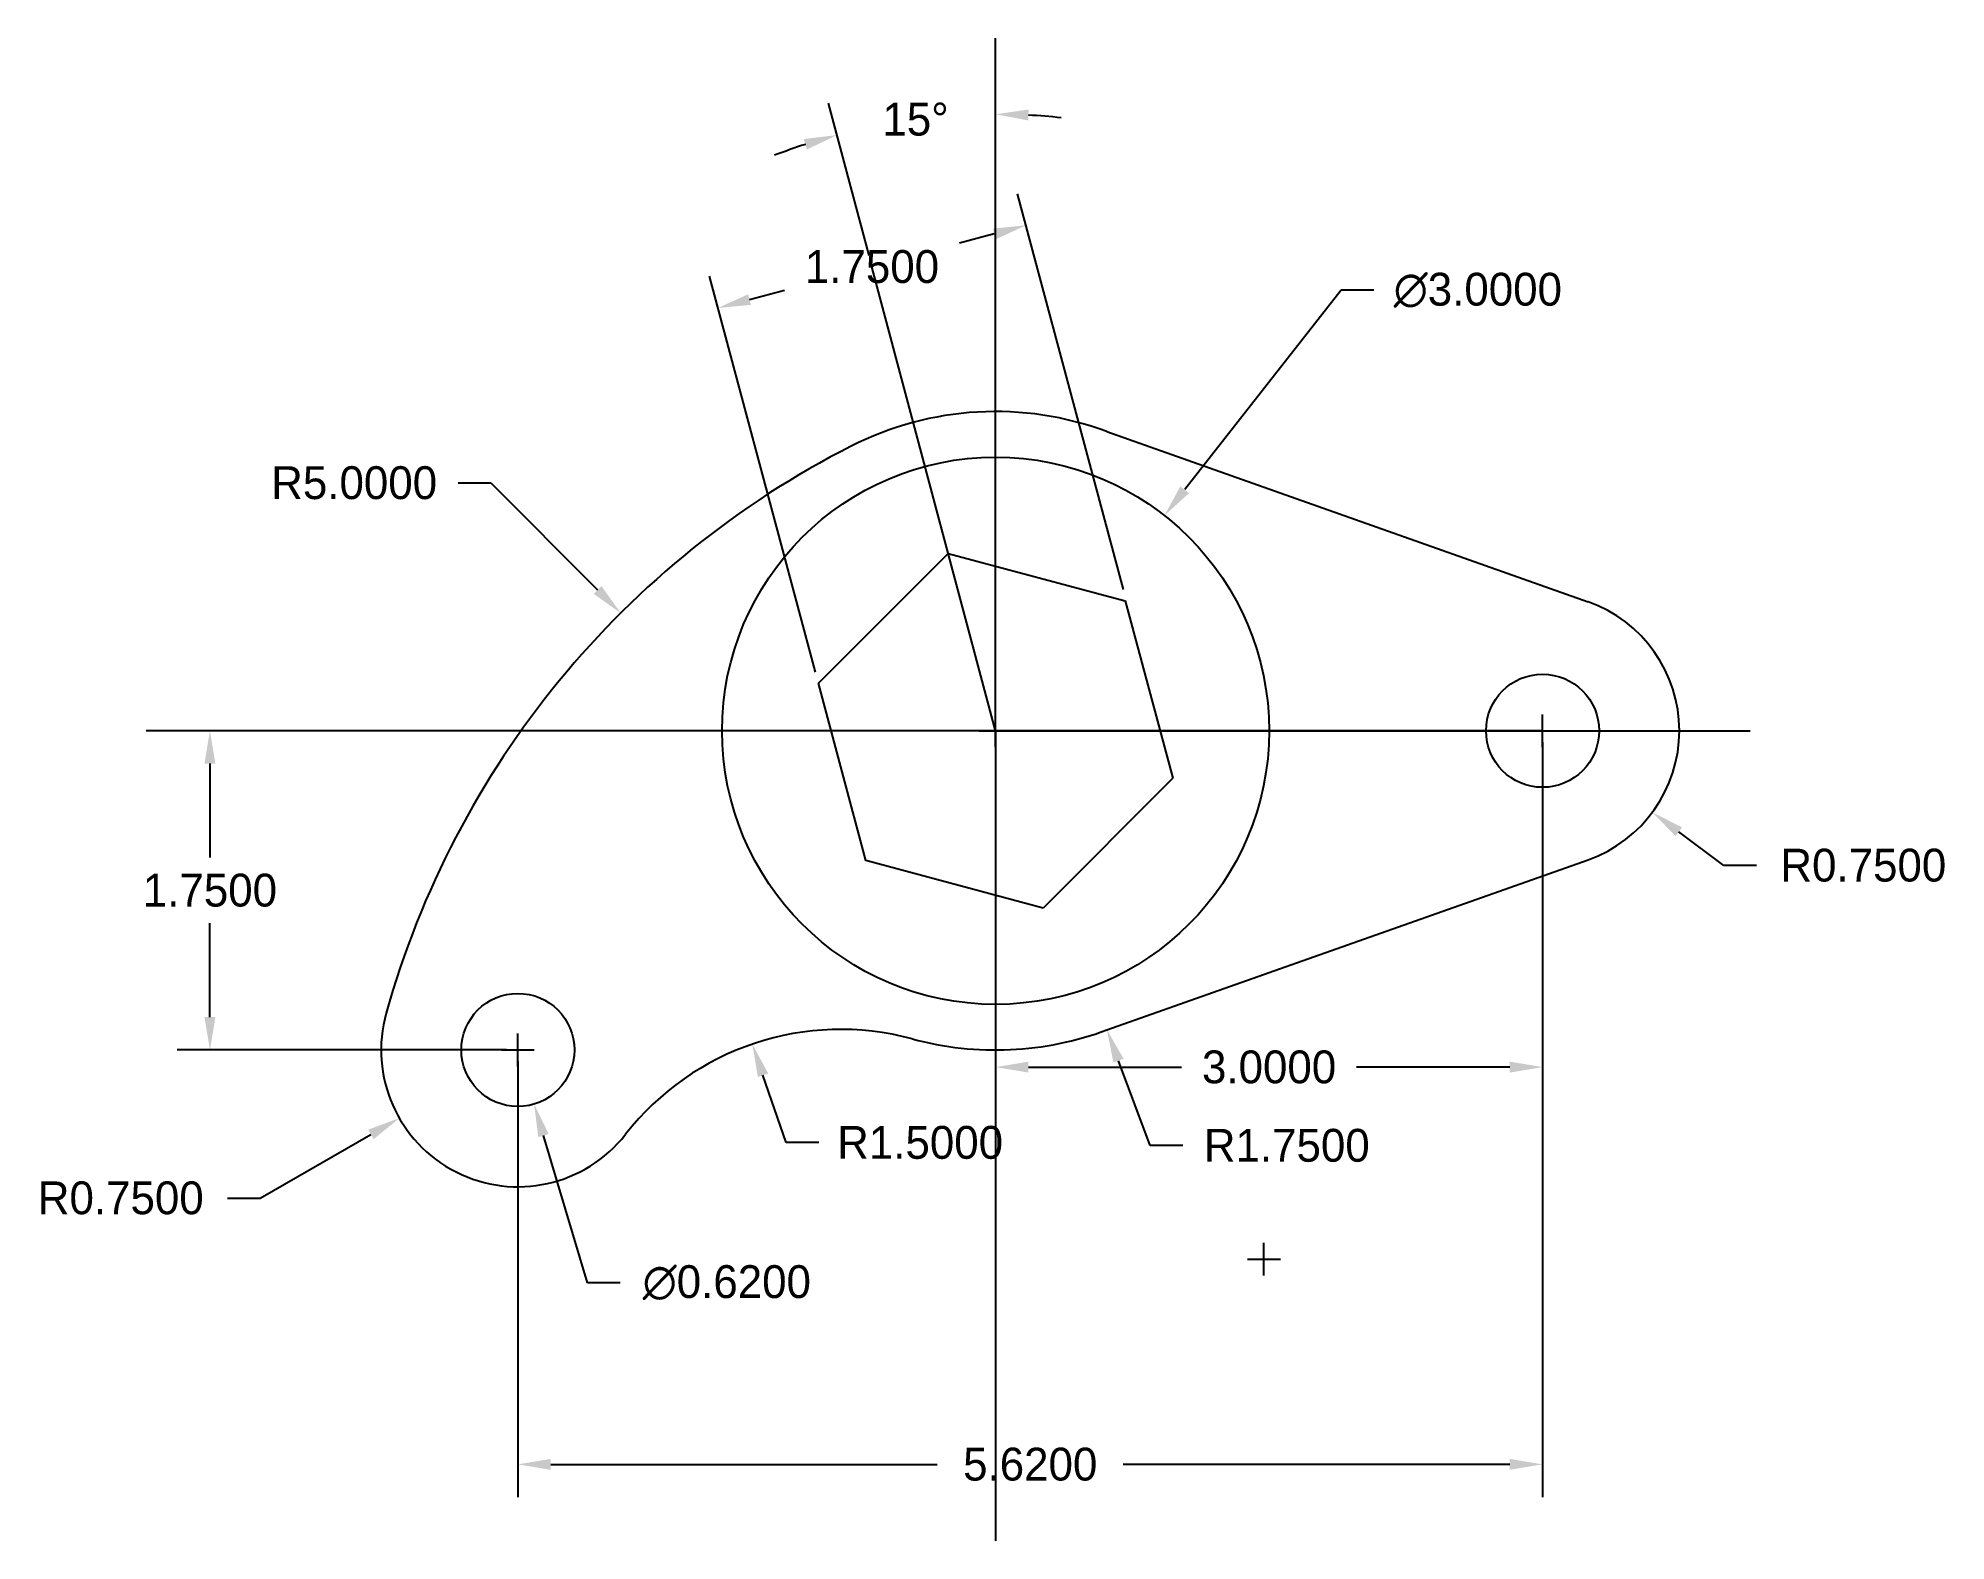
# Model space of a CAD drawing. Header units: inches. Extents: x -5.3 to 5.2, y -4.4 to 3.8.
import ezdxf

# ---------------------------------------------------------------- set-up
doc = ezdxf.new("R2010")
doc.units = ezdxf.units.IN
doc.header["$MEASUREMENT"] = 0
doc.dimstyles.get("Standard").update_dxf_attribs({"dimtxt": 0.18, "dimasz": 0.18, "dimexe": 0.18, "dimexo": 0.0625, "dimgap": 0.09, "dimtad": 0, "dimtih": 1, "dimtoh": 1, "dimdec": 4, "dimzin": 0, "dimdsep": 46, "dimtxsty": 'Standard', "dimcen": 0.09, "dimadec": 0, "dimazin": 0, "dimtfac": 1, "dimtdec": 4, "dimtofl": 0, "dimtmove": 0, "dimatfit": 3, "dimfxl": 1, "dimtolj": 1, "dimtzin": 0, "dimarcsym": 0})

# ---------------------------------------------------------------- blocks, each defined once
blk = doc.blocks.new('*D4')
at = {"color": 0, "lineweight": -2}
for p, q in [((0.702, 0.774), (0.121, 2.944)), ((-0.007, 2.724), (-0.198, 2.673)), ((-0.988, 0.321), (-1.57, 2.492)), ((-1.349, 2.364), (-1.158, 2.416))]:
    blk.add_line(p, q, dxfattribs=at)
at = {"color": 0}
for points in [[(-0.014, 2.753), (0.001, 2.695), (0.167, 2.771)], [(-1.357, 2.393), (-1.342, 2.335), (-1.523, 2.318)]]:
    blk.add_solid(points, dxfattribs=at)
at = {"layer": 'Defpoints', "color": 0}
for p in [(0.167, 2.771), (0.718, 0.713), (-0.972, 0.26)]:
    blk.add_point(p, dxfattribs=at)
at = {"color": 0, "insert": (-0.678, 2.544), "char_height": 0.18, "attachment_point": 5}
blk.add_mtext('\\A1;1.7500', dxfattribs=at)
blk = doc.blocks.new('*D5')
at = {"color": 0, "lineweight": -2}
for p, q in [((-2.948, 1.359), (-2.768, 1.359)), ((-2.768, 1.359), (-2.184, 0.772)), ((1.472, -2.987), (1.472, -2.807)), ((1.382, -2.897), (1.562, -2.897))]:
    blk.add_line(p, q, dxfattribs=at)
at = {"color": 0}
blk.add_solid([(-2.162, 0.794), (-2.205, 0.751), (-2.056, 0.645)], dxfattribs=at)
at = {"layer": 'Defpoints', "color": 0}
for p in [(-2.056, 0.645), (1.472, -2.897)]:
    blk.add_point(p, dxfattribs=at)
at = {"color": 0, "insert": (-3.518, 1.359), "char_height": 0.18, "attachment_point": 5}
blk.add_mtext('\\A1;R5.0000', dxfattribs=at)
blk = doc.blocks.new('*D6')
at = {"color": 0, "lineweight": -2}
for p, q in [((-2.392, 0), (-4.489, 0)), ((-4.309, -0.18), (-4.309, -0.695)), ((-4.309, -1.57), (-4.309, -1.055)), ((-2.683, -1.75), (-4.489, -1.75))]:
    blk.add_line(p, q, dxfattribs=at)
at = {"color": 0}
for points in [[(-4.339, -0.18), (-4.279, -0.18), (-4.309, 0)], [(-4.339, -1.57), (-4.279, -1.57), (-4.309, -1.75)]]:
    blk.add_solid(points, dxfattribs=at)
at = {"layer": 'Defpoints', "color": 0}
for p in [(-2.329, 0), (-4.309, -1.75), (-2.62, -1.75)]:
    blk.add_point(p, dxfattribs=at)
at = {"color": 0, "insert": (-4.309, -0.875), "char_height": 0.18, "attachment_point": 5}
blk.add_mtext('\\A1;1.7500', dxfattribs=at)
blk = doc.blocks.new('*D7')
at = {"color": 0, "lineweight": -2}
for p, q in [((-2.62, -1.84), (-2.62, -1.66)), ((-2.71, -1.75), (-2.53, -1.75)), ((-4.033, -2.562), (-3.426, -2.213)), ((-4.213, -2.562), (-4.033, -2.562))]:
    blk.add_line(p, q, dxfattribs=at)
at = {"color": 0}
blk.add_solid([(-3.441, -2.187), (-3.411, -2.239), (-3.27, -2.124)], dxfattribs=at)
at = {"layer": 'Defpoints', "color": 0}
for p in [(-2.62, -1.75), (-3.27, -2.124)]:
    blk.add_point(p, dxfattribs=at)
at = {"color": 0, "insert": (-4.798, -2.562), "char_height": 0.18, "attachment_point": 5}
blk.add_mtext('\\A1;R0.7500', dxfattribs=at)
blk = doc.blocks.new('*D8')
at = {"color": 0, "lineweight": -2}
blk.add_line((-0.694, 2.605), (-0.917, 3.44), dxfattribs=at)
for start, end in [(83.8975, 86.9488), (107.9732, 111.0244)]:
    blk.add_arc((0, 0), 3.38, start, end, dxfattribs=at)
at = {"color": 0}
for points in [[(0.179, 3.346), (0.181, 3.406), (0, 3.38)], [(-1.052, 3.244), (-1.035, 3.187), (-0.87, 3.266)]]:
    blk.add_solid(points, dxfattribs=at)
at = {"layer": 'Defpoints', "color": 0}
for p in [(0, 3.797), (-0.293, 3.368), (-0.678, 2.544), (0, 0), (0, 0)]:
    blk.add_point(p, dxfattribs=at)
at = {"color": 0, "insert": (-0.439, 3.352), "char_height": 0.18, "attachment_point": 5}
blk.add_mtext('\\A1;15°', dxfattribs=at)
blk = doc.blocks.new('*D9')
at = {"color": 0, "lineweight": -2}
for p, q in [((-2.62, -1.84), (-2.62, -1.66)), ((-2.71, -1.75), (-2.53, -1.75)), ((-2.239, -3.026), (-2.48, -2.219)), ((-2.059, -3.026), (-2.239, -3.026))]:
    blk.add_line(p, q, dxfattribs=at)
at = {"color": 0}
blk.add_solid([(-2.451, -2.211), (-2.508, -2.228), (-2.531, -2.047)], dxfattribs=at)
at = {"layer": 'Defpoints', "color": 0}
for p in [(-2.709, -1.453), (-2.531, -2.047)]:
    blk.add_point(p, dxfattribs=at)
at = {"color": 0, "insert": (-1.474, -3.026), "char_height": 0.18, "attachment_point": 5}
blk.add_mtext('\\A1;∅0.6200', dxfattribs=at)
blk = doc.blocks.new('*D10')
at = {"color": 0, "lineweight": -2}
for p, q in [((3, -0.09), (3, 0.09)), ((2.91, 0), (3.09, 0)), ((3.994, -0.738), (3.747, -0.554)), ((4.174, -0.738), (3.994, -0.738))]:
    blk.add_line(p, q, dxfattribs=at)
at = {"color": 0}
blk.add_solid([(3.765, -0.53), (3.729, -0.578), (3.602, -0.447)], dxfattribs=at)
at = {"layer": 'Defpoints', "color": 0}
for p in [(3, 0), (3.602, -0.447)]:
    blk.add_point(p, dxfattribs=at)
at = {"color": 0, "insert": (4.759, -0.738), "char_height": 0.18, "attachment_point": 5}
blk.add_mtext('\\A1;R0.7500', dxfattribs=at)
blk = doc.blocks.new('*D11')
at = {"color": 0, "lineweight": -2}
for p, q in [((-0.09, 0), (0.09, 0)), ((0, -0.09), (0, 0.09)), ((0.847, -2.274), (0.674, -1.809)), ((1.027, -2.274), (0.847, -2.274))]:
    blk.add_line(p, q, dxfattribs=at)
at = {"color": 0}
blk.add_solid([(0.702, -1.798), (0.646, -1.819), (0.611, -1.64)], dxfattribs=at)
at = {"layer": 'Defpoints', "color": 0}
for p in [(0, 0), (0.611, -1.64)]:
    blk.add_point(p, dxfattribs=at)
at = {"color": 0, "insert": (1.597, -2.274), "char_height": 0.18, "attachment_point": 5}
blk.add_mtext('\\A1;R1.7500', dxfattribs=at)
blk = doc.blocks.new('*D12')
at = {"color": 0, "lineweight": -2}
for p, q in [((1.895, 2.415), (1.037, 1.322)), ((2.075, 2.415), (1.895, 2.415)), ((-0.09, 0), (0.09, 0)), ((0, -0.09), (0, 0.09))]:
    blk.add_line(p, q, dxfattribs=at)
at = {"color": 0}
blk.add_solid([(1.013, 1.34), (1.061, 1.303), (0.926, 1.18)], dxfattribs=at)
at = {"layer": 'Defpoints', "color": 0}
for p in [(0.926, 1.18), (-0.926, -1.18)]:
    blk.add_point(p, dxfattribs=at)
at = {"color": 0, "insert": (2.645, 2.415), "char_height": 0.18, "attachment_point": 5}
blk.add_mtext('\\A1;∅3.0000', dxfattribs=at)
blk = doc.blocks.new('*D13')
at = {"color": 0, "lineweight": -2}
for p, q in [((-1.149, -2.258), (-1.276, -1.888)), ((-0.969, -2.258), (-1.149, -2.258))]:
    blk.add_line(p, q, dxfattribs=at)
at = {"color": 0}
blk.add_solid([(-1.247, -1.879), (-1.304, -1.898), (-1.334, -1.718)], dxfattribs=at)
at = {"layer": 'Defpoints', "color": 0}
for p in [(-1.334, -1.718), (-0.849, -3.137)]:
    blk.add_point(p, dxfattribs=at)
at = {"color": 0, "insert": (-0.414, -2.258), "char_height": 0.18, "attachment_point": 5}
blk.add_mtext('\\A1;R1.5000', dxfattribs=at)
blk = doc.blocks.new('*D14')
at = {"color": 0, "lineweight": -2}
for p, q in [((0, -0.063), (0, -2.024)), ((3, -0.063), (3, -2.024)), ((0.18, -1.844), (1.02, -1.844)), ((2.82, -1.844), (1.98, -1.844))]:
    blk.add_line(p, q, dxfattribs=at)
at = {"color": 0}
for points in [[(0.18, -1.814), (0.18, -1.874), (0, -1.844)], [(2.82, -1.814), (2.82, -1.874), (3, -1.844)]]:
    blk.add_solid(points, dxfattribs=at)
at = {"layer": 'Defpoints', "color": 0}
for p in [(0, 0), (3, 0), (3, -1.844)]:
    blk.add_point(p, dxfattribs=at)
at = {"color": 0, "insert": (1.5, -1.844), "char_height": 0.18, "attachment_point": 5}
blk.add_mtext('\\A1;3.0000', dxfattribs=at)
blk = doc.blocks.new('*D15')
at = {"color": 0, "lineweight": -2}
for p, q in [((3, -0.063), (3, -4.202)), ((-2.62, -1.812), (-2.62, -4.202)), ((-2.44, -4.022), (-0.32, -4.022)), ((2.82, -4.022), (0.7, -4.022))]:
    blk.add_line(p, q, dxfattribs=at)
at = {"color": 0}
for points in [[(-2.44, -3.992), (-2.44, -4.052), (-2.62, -4.022)], [(2.82, -3.992), (2.82, -4.052), (3, -4.022)]]:
    blk.add_solid(points, dxfattribs=at)
at = {"layer": 'Defpoints', "color": 0}
for p in [(3, 0), (-2.62, -1.75), (3, -4.022)]:
    blk.add_point(p, dxfattribs=at)
at = {"color": 0, "insert": (0.19, -4.022), "char_height": 0.18, "attachment_point": 5}
blk.add_mtext('\\A1;5.6200', dxfattribs=at)

msp = doc.modelspace()

# ---------------------------------------------------------------- linework, layer by layer
for p, q in [((0, 0), (0, 3.79722)), ((0, 0), (-0.67799, 2.54416)), ((0.61085, 1.63993), (3.24994, 0.70713)), ((0, 0), (0, 1.08012)), ((-0.97194, 0.26043), (-0.26043, 0.97194)), ((-0.26043, 0.97194), (0.71151, 0.71151)), ((0.71151, 0.71151), (0.97194, -0.26043)), ((-0.71151, -0.71151), (-0.97194, 0.26043)), ((0, 0), (-4.65811, 0)), ((3, 0), (-2.62, 0)), ((0, 0), (4.13839, 0)), ((0, 0), (0, -4.44127)), ((0, 0), (3, 0)), ((0, 0), (0, -1.08012)), ((0.97194, -0.26043), (0.26043, -0.97194)), ((0.26043, -0.97194), (-0.71151, -0.71151)), ((0.61085, -1.63993), (3.24994, -0.70713))]:
    msp.add_line(p, q)
for centre, radius in [((0, 0), 1.5), ((3, 0), 0.31), ((-2.62, -1.75), 0.31)]:
    msp.add_circle(centre, radius)
for centre, radius, start, end in [((0, 0), 1.75, 69.570287, 116.934753), ((1.47217, -2.89745), 5, 116.934753, 164.336439), ((3, 0), 0.75, 289.466208, 70.533792), ((-2.62, -1.75), 0.75, 164.336439, 321.934425), ((-0.84856, -3.13727), 1.5, 74.864888, 141.934425), ((0, 0), 1.75, 254.864888, 290.429713)]:
    msp.add_arc(centre, radius, start, end)

# ---------------------------------------------------------------- dimensions: what is measured, and where the dimension line sits
dim = msp.add_angular_dim_2l(base=(-0.29309, 3.36769), line1=((0, 0), (0, 3.79722)), line2=((0, 0), (-0.67799, 2.54416)), dimstyle='Standard')
dim.commit()
dim.dimension.update_dxf_attribs({"geometry": '*D8', "text_midpoint": (-0.43895, 3.3518)})
dim = msp.add_aligned_dim(p1=(-0.97194, 0.26043), p2=(0.71843, 0.71336), distance=2.12984, dimstyle='Standard')
dim.commit()
dim.dimension.update_dxf_attribs({"geometry": '*D4', "text_midpoint": (-0.67799, 2.54416)})
for p1, p2, picture, middle in [((-0.92598, -1.18007), (0.92598, 1.18007), '*D12', (2.6449, 2.41485)), ((-2.70875, -1.45298), (-2.53125, -2.04702), '*D9', (-1.47379, -3.02583))]:
    dim = msp.add_diameter_dim_2p(p1=p1, p2=p2, dimstyle='Standard')
    dim.commit()
    dim.dimension.update_dxf_attribs({"geometry": picture, "text_midpoint": middle, "dimtype": 163})
for center, mpoint, picture, middle in [((1.47217, -2.89745), (-2.0565, 0.64494), '*D5', (-3.51751, 1.35872)), ((3, 0), (3.60226, -0.44697), '*D10', (4.75878, -0.73754)), ((-2.62, -1.75), (-3.27035, -2.12356), '*D7', (-4.79825, -2.56177)), ((-0.84856, -3.13727), (-1.33385, -1.71794), '*D13', (-0.41429, -2.25773))]:
    dim = msp.add_radius_dim(center=center, mpoint=mpoint, dimstyle='Standard')
    dim.commit()
    dim.dimension.update_dxf_attribs({"geometry": picture, "text_midpoint": middle, "dimtype": 164})
dim = msp.add_linear_dim(base=(-4.30872, -1.75), p1=(-2.32906, 0), p2=(-2.62, -1.75), angle=90, dimstyle='Standard')
dim.commit()
dim.dimension.update_dxf_attribs({"geometry": '*D6', "text_midpoint": (-4.30872, -0.875)})
dim = msp.add_radius_dim(center=(0, 0), mpoint=(0.61085, -1.63993), dimstyle='Standard', override={"dimtmove": 1})
dim.commit()
dim.dimension.update_dxf_attribs({"geometry": '*D11', "text_midpoint": (0.84694, -2.27373), "dimtype": 164})
for base, p1, picture, middle in [((3, -1.84372), (0, 0), '*D14', (1.5, -1.84372)), ((3, -4.02153), (-2.62, -1.75), '*D15', (0.19, -4.02153))]:
    dim = msp.add_linear_dim(base=base, p1=p1, p2=(3, 0), dimstyle='Standard')
    dim.commit()
    dim.dimension.update_dxf_attribs({"geometry": picture, "text_midpoint": middle})

doc.saveas('drawing.dxf')
